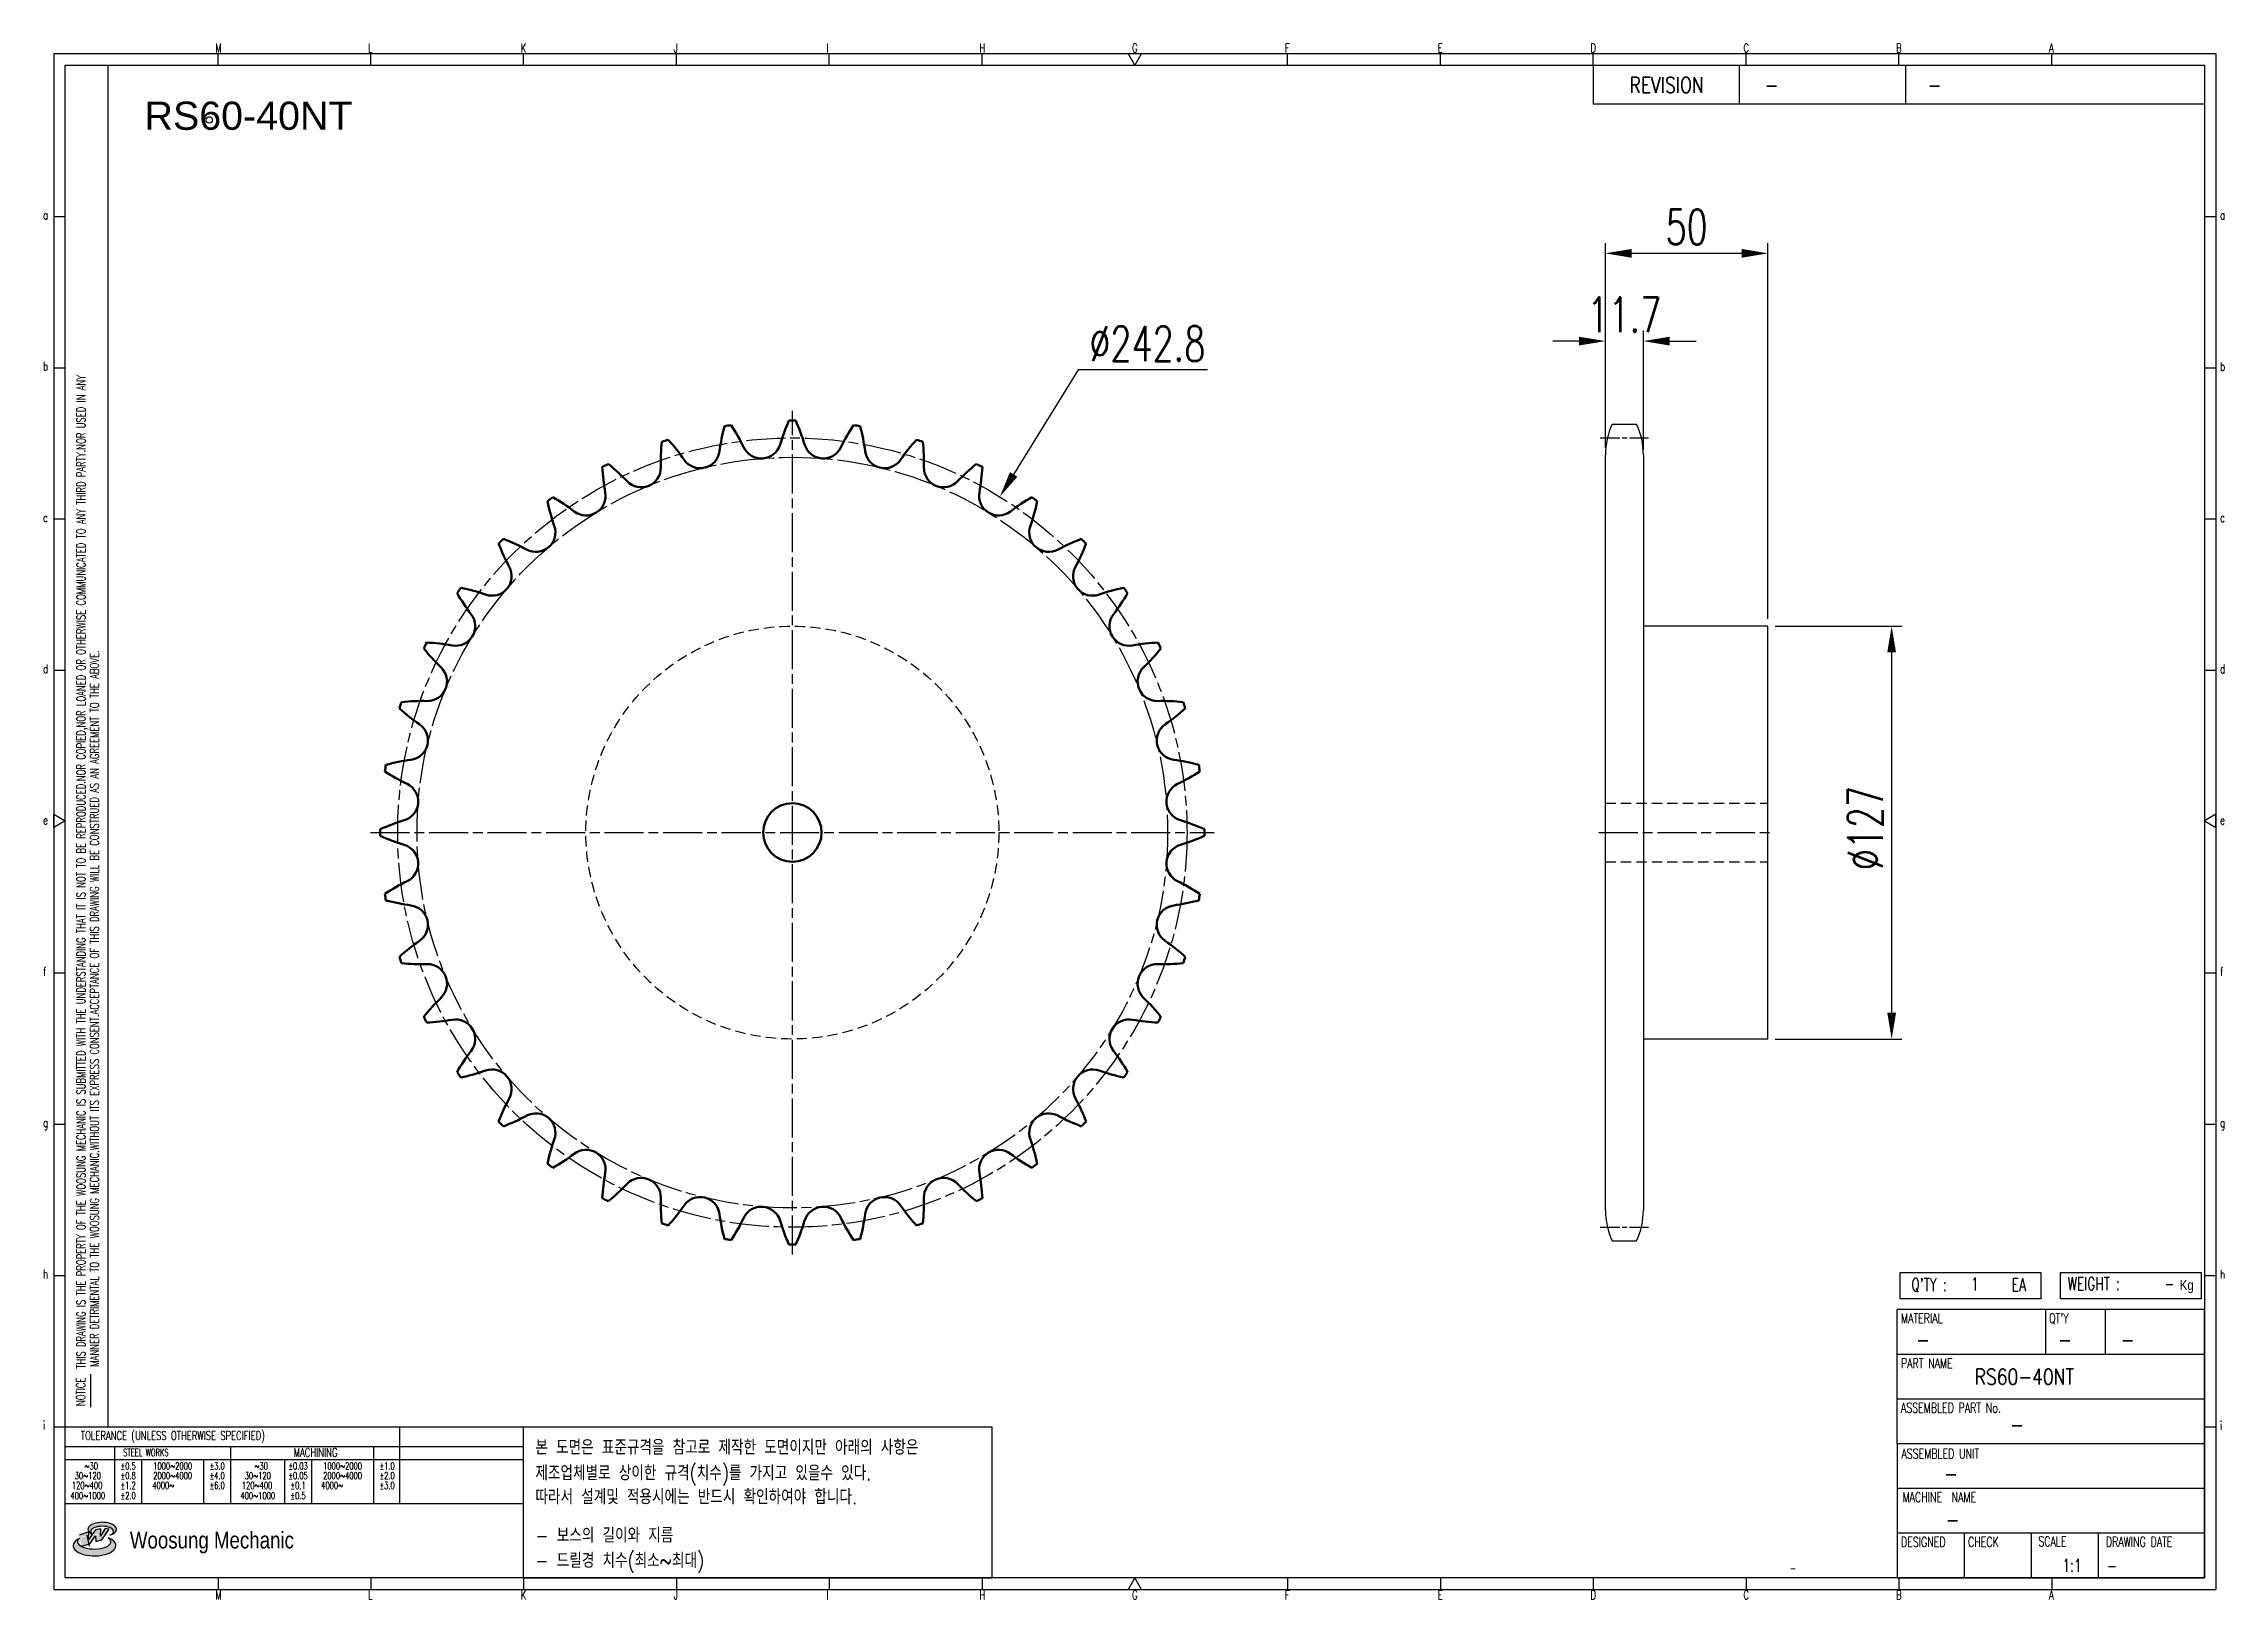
# Model space of a CAD drawing. Header units: millimetres. Extents: x 24104 to 24774, y 29 to 507.
import ezdxf
from ezdxf.enums import TextEntityAlignment as Align

# ---------------------------------------------------------------- set-up
doc = ezdxf.new("R2010")
doc.units = ezdxf.units.MM
for name, pattern in [('AM_ISO08W050', [18, 12, -1.5, 3, -1.5]), ('AM_ISO08W050x2', [9, 6, -0.75, 1.5, -0.75]), ('HIDDEN', [9.525, 6.35, -3.175])]:
    doc.linetypes.add(name, pattern=pattern)
doc.layers.add('AM_0N', color=7, linetype='Continuous', lineweight=50)
doc.layers.add('AM_7N', color=4, linetype='AM_ISO08W050', lineweight=25)
for name, color, linetype in [('HL', 2, 'HIDDEN'), ('S-DIM', 7, 'Continuous'), ('TITLE', 7, 'Continuous'), ('도면레이아웃', 7, 'Continuous')]:
    doc.layers.add(name, color=color, linetype=linetype)
doc.styles.add('HAN', font='ROMANS.shx', dxfattribs={"width": 0.7, "bigfont": 'whgtxt.shx'})
doc.styles.add('HKD_ST2', font='romans.shx', dxfattribs={"width": 0.7, "height": 4, "bigfont": '@extfont2.shx'})
doc.styles.add('HSG', font='SIMPLEX.shx', dxfattribs={"width": 0.7, "bigfont": 'HSG.shx'})
doc.styles.add('ROMANS', font='romans.shx', dxfattribs={"width": 0.7, "bigfont": 'whgtxt.shx'})
doc.styles.add('SLDTEXTSTYLE4', font='arial.ttf', dxfattribs={"width": 0.8})
doc.styles.get("Standard").update_dxf_attribs({"font": 'arial.ttf'})
doc.dimstyles.new('APP23', dxfattribs={"dimscale": 4.5, "dimtxt": 2.4, "dimasz": 1.8, "dimexe": 0.7, "dimexo": 0.5, "dimgap": 0.6, "dimtad": 1, "dimtoh": 1, "dimdec": 1, "dimrnd": 0.01, "dimzin": 9, "dimdsep": 46, "dimtxsty": 'HSG', "dimcen": 0, "dimclrd": 1, "dimclre": 1, "dimclrt": 256, "dimazin": 2, "dimtp": 1, "dimtm": 1, "dimtfac": 0.5, "dimtdec": 1, "dimtix": 1, "dimtofl": 0, "dimtmove": 0, "dimatfit": 3, "dimfxl": 0, "dimtvp": 1, "dimtolj": 2, "dimlwd": -1, "dimlwe": -1, "dimarcsym": 0})

# ---------------------------------------------------------------- blocks, each defined once
blk = doc.blocks.new('SUYWSHJH')
at = {"layer": '도면레이아웃'}
h = blk.add_hatch(color=10, dxfattribs=at)
h.paths.add_polyline_path([(1.544, 35.177), (1.554, 34.966), (1.779, 35.034), (2.054, 35.422), (1.908, 35.446), (1.728, 35.167), (1.741, 35.439), (1.547, 35.405), (1.292, 35.041), (1.295, 35.33), (0.943, 35.208), (1.03, 34.8), (1.336, 34.885)])
edge = h.paths.add_edge_path()
edge.add_ellipse((1.795, 35.421), major_axis=(-0.53, 0), ratio=0.487785, start_angle=122.36065, end_angle=403.39574)
edge.add_line((1.411, 35.244), (1.419, 35.261))
edge.add_ellipse((1.798, 35.344), major_axis=(-0.423, 0), ratio=0.444396, start_angle=131.58977, end_angle=386.19408, ccw=False)
edge = h.paths.add_edge_path()
edge.add_ellipse((1.512, 34.815), major_axis=(-0.793, 0), ratio=0.480113, start_angle=314.67633, end_angle=590.85213)
edge.add_ellipse((1.501, 34.958), major_axis=(-0.62, 0), ratio=0.43311, start_angle=331.7024, end_angle=574.42495, ccw=False)
for p, q in [((0, 90.118), (80.15, 90.118)), ((0, 90.118), (0, 33.191)), ((6.089, 89.693), (6.089, 90.118)), ((11.753, 89.693), (11.753, 90.118)), ((17.418, 89.693), (17.418, 90.118)), ((23.082, 89.693), (23.082, 90.118)), ((28.746, 89.693), (28.746, 90.118)), ((34.411, 89.693), (34.411, 90.118)), ((45.739, 89.693), (45.739, 90.118)), ((51.404, 89.693), (51.404, 90.118)), ((57.068, 89.693), (57.068, 90.118)), ((62.732, 89.693), (62.732, 90.118)), ((68.397, 89.693), (68.397, 90.118)), ((74.061, 89.693), (74.061, 90.118)), ((80.15, 90.118), (80.15, 33.191)), ((0, 84.085), (0.425, 84.085)), ((79.725, 84.085), (80.15, 84.085)), ((0, 78.478), (0.425, 78.478)), ((79.725, 78.478), (80.15, 78.478)), ((0, 72.87), (0.425, 72.87)), ((79.725, 72.87), (80.15, 72.87)), ((0, 67.262), (0.425, 67.262)), ((79.725, 67.262), (80.15, 67.262)), ((0, 56.047), (0.425, 56.047)), ((79.725, 56.047), (80.15, 56.047)), ((0, 50.439), (0.425, 50.439)), ((79.725, 50.439), (80.15, 50.439)), ((0, 44.832), (0.425, 44.832)), ((79.725, 44.832), (80.15, 44.832)), ((1.377, 39.947), (1.377, 41.174)), ((0, 39.224), (0.425, 39.224)), ((79.725, 39.224), (80.15, 39.224)), ((0, 33.191), (80.15, 33.191)), ((6.089, 33.616), (6.089, 33.191)), ((11.753, 33.616), (11.753, 33.191)), ((17.418, 33.616), (17.418, 33.191)), ((23.082, 33.616), (23.082, 33.191)), ((28.746, 33.616), (28.746, 33.191)), ((34.411, 33.616), (34.411, 33.191)), ((45.739, 33.616), (45.739, 33.191)), ((51.404, 33.616), (51.404, 33.191)), ((57.068, 33.616), (57.068, 33.191)), ((62.732, 33.616), (62.732, 33.191)), ((68.397, 33.616), (68.397, 33.191)), ((74.061, 33.616), (74.061, 33.191))]:
    blk.add_line(p, q)
at = {"color": 2}
for p, q in [((2.017, 39.224), (2.017, 89.693)), ((0.425, 39.224), (17.418, 39.224)), ((12.816, 39.224), (12.816, 36.382)), ((17.418, 33.616), (17.418, 39.224)), ((0.425, 38.487), (17.418, 38.487)), ((0.425, 38.012), (17.418, 38.012)), ((2.257, 38.487), (2.257, 36.382)), ((3.257, 38.012), (3.257, 36.382)), ((5.557, 38.012), (5.557, 36.382)), ((6.557, 38.5), (6.557, 36.382)), ((8.557, 38.012), (8.557, 36.382)), ((9.557, 38.026), (9.557, 36.382)), ((11.857, 38.487), (11.857, 36.382)), ((0.425, 36.382), (17.418, 36.382))]:
    blk.add_line(p, q, dxfattribs=at)
at = {"color": 6, "ltscale": 0.5}
for p, q in [((57.068, 89.693), (57.068, 88.246)), ((62.47, 89.693), (62.47, 88.246)), ((68.635, 89.693), (68.635, 88.246)), ((79.725, 88.246), (57.068, 88.246)), ((68.336, 38.59), (68.336, 43.563)), ((79.725, 43.563), (68.336, 43.563)), ((73.827, 43.563), (73.827, 41.905)), ((76.037, 43.563), (76.037, 41.905)), ((79.725, 38.59), (79.725, 43.563)), ((79.725, 41.905), (68.336, 41.905)), ((79.725, 40.248), (68.336, 40.248)), ((68.336, 38.59), (68.336, 33.616)), ((79.725, 38.59), (68.336, 38.59)), ((79.725, 33.616), (79.725, 38.59)), ((79.725, 36.932), (68.336, 36.932)), ((79.725, 35.274), (68.336, 35.274)), ((70.822, 33.616), (70.822, 35.274)), ((73.309, 33.616), (73.309, 35.274)), ((75.796, 33.616), (75.796, 35.274)), ((68.336, 33.616), (79.725, 33.616))]:
    blk.add_line(p, q, dxfattribs=at)
for points in [[(40.075, 89.693), (39.83, 90.118), (40.32, 90.118)], [(0.425, 89.693), (79.725, 89.693), (79.725, 33.616), (0.425, 33.616)], [(0.425, 61.679), (0, 61.433), (0, 61.924)], [(79.725, 61.679), (80.15, 61.433), (80.15, 61.924)], [(40.075, 33.616), (39.83, 33.191), (40.32, 33.191)]]:
    blk.add_lwpolyline(points, close=True)
at = {"layer": 'TITLE', "color": 20}
for p, q in [((68.449, 43.961), (68.449, 44.936)), ((68.449, 44.936), (73.654, 44.936)), ((73.654, 44.936), (73.654, 43.961)), ((74.39, 43.961), (74.39, 44.936)), ((74.39, 44.936), (79.595, 44.936)), ((79.595, 44.936), (79.595, 43.961)), ((73.654, 43.961), (68.449, 43.961)), ((79.595, 43.961), (74.39, 43.961))]:
    blk.add_line(p, q, dxfattribs=at)
at = {"layer": '도면레이아웃'}
for p, q in [((1.295, 35.33), (0.943, 35.208)), ((1.03, 34.8), (1.336, 34.885)), ((1.224, 35.208), (1.311, 34.8)), ((1.224, 35.208), (1.224, 35.208)), ((1.547, 35.405), (1.292, 35.041)), ((1.292, 35.041), (1.295, 35.33)), ((1.336, 34.885), (1.544, 35.177)), ((1.419, 35.261), (1.411, 35.244)), ((1.544, 35.177), (1.554, 34.966)), ((1.741, 35.439), (1.547, 35.405)), ((1.554, 34.966), (1.779, 35.034)), ((1.908, 35.446), (1.728, 35.167)), ((1.728, 35.167), (1.741, 35.439)), ((1.779, 35.034), (2.054, 35.422)), ((2.054, 35.422), (1.908, 35.446))]:
    blk.add_line(p, q, dxfattribs=at)
for centre, major_axis, ratio, start_param, end_param in [((1.795, 35.421), (-0.53, 0), 0.487785, 2.135596, 7.040584), ((1.512, 34.815), (-0.793, 0), 0.480113, 5.492138, 10.312315), ((1.501, 34.958), (-0.62, 0), 0.43311, 5.789299, 10.025607), ((1.798, 35.344), (-0.423, 0), 0.444396, 2.296675, 6.740358)]:
    blk.add_ellipse(centre, major_axis=major_axis, ratio=ratio, start_param=start_param, end_param=end_param, dxfattribs=at)
at = {"color": 4, "style": 'HKD_ST2', "width": 0.7}
for s, p in [('M', (5.988, 90.164)), ('L', (11.652, 90.164)), ('K', (17.316, 90.164)), ('J', (22.981, 90.164)), ('I', (28.645, 90.164)), ('H', (34.309, 90.164)), ('G', (39.974, 90.164)), ('F', (45.638, 90.164)), ('E', (51.302, 90.164)), ('D', (56.967, 90.164)), ('C', (62.631, 90.164)), ('B', (68.295, 90.164)), ('A', (73.96, 90.164)), ('a', (-0.395, 83.976)), ('a', (80.305, 83.97)), ('b', (-0.395, 78.368)), ('b', (80.305, 78.362)), ('c', (-0.395, 72.76)), ('c', (80.305, 72.754)), ('d', (-0.395, 67.153)), ('d', (80.305, 67.147)), ('e', (-0.395, 61.545)), ('e', (80.305, 61.539)), ('f', (-0.395, 55.937)), ('f', (80.305, 55.931)), ('g', (-0.395, 50.33)), ('g', (80.305, 50.324)), ('h', (-0.395, 44.722)), ('h', (80.305, 44.716)), ('i', (-0.395, 39.114)), ('i', (80.305, 39.108)), ('M', (5.988, 32.824)), ('L', (11.652, 32.824)), ('K', (17.316, 32.824)), ('J', (22.981, 32.824)), ('I', (28.645, 32.824)), ('H', (34.309, 32.824)), ('G', (39.974, 32.824)), ('F', (45.638, 32.824)), ('E', (51.302, 32.824)), ('D', (56.967, 32.824)), ('C', (62.631, 32.824)), ('B', (68.295, 32.824)), ('A', (73.96, 32.824))]:
    blk.add_text(s, height=0.326, dxfattribs=at).set_placement(p)
for s, height, style, width, p in [('REVISION', 0.5806, 'HAN', 0.8, (58.415, 88.664)), ('-', 0.581, 'HAN', 0.8, (63.426, 88.664)), ('-', 0.581, 'HAN', 0.8, (69.468, 88.664)), ("Q'TY : ", 0.4746, 'HKD_ST2', 0.7, (68.857, 44.253)), ('1', 0.475, 'HKD_ST2', 0.7, (71.071, 44.275)), ('EA', 0.4746, 'HKD_ST2', 0.7, (72.578, 44.253)), ('WEIGHT : ', 0.4746, 'HKD_ST2', 0.7, (74.65, 44.286)), ('-', 0.581, 'HAN', 0.8, (69.029, 42.157)), ('-', 0.581, 'HAN', 0.8, (74.289, 42.157)), ('-', 0.581, 'HAN', 0.8, (76.623, 42.157)), ('-', 0.581, 'HAN', 0.8, (72.515, 39.013)), ('-', 0.581, 'HAN', 0.8, (70.067, 37.189)), ('-', 0.581, 'HAN', 0.8, (70.126, 35.48)), ('1:1', 0.4746, 'HKD_ST2', 0.7, (74.458, 33.848)), ('-', 0.475, 'HKD_ST2', 0.7, (76.112, 33.837))]:
    blk.add_text(s, height=height, dxfattribs=dict(style=style, width=width)).set_placement(p)
at = {"color": 6, "style": 'HKD_ST2', "width": 0.7}
for s, p in [(' THIS DRAWING IS THE PROPERTY OF THE WOOSUNG MECHANIC IS SUBMITTED WITH THE UNDERSTANDING THAT IT IS NOT TO BE REPRODUCED.NOR COPIED,NOR LOANED OR OTHERWISE COMMUNICATED TO ANY THIRD PARTY.NOR USED IN ANY', (1.173, 41.217)), ('MANNER DETRIMENTAL TO THE WOOSUNG MECHANIC.WITHOUT ITS EXPRESS CONSENT.ACCEPTANCE OF THIS DRAWING WILL BE CONSTRUED AS AN AGREEMENT TO THE ABOVE.', (1.672, 41.447))]:
    blk.add_text(s, height=0.326266, rotation=90, dxfattribs=at).set_placement(p)
at = {"style": 'HKD_ST2', "width": 0.7}
blk.add_text('-', height=0.475, dxfattribs=at).set_placement((78.613, 44.286), align=Align.RIGHT)
at = {"color": 4, "style": 'HKD_ST2', "width": 0.7}
for s, height, p in [('MATERIAL', 0.3651, (68.474, 43.425)), ("QT'Y", 0.3651, (73.965, 43.425)), ('PART NAME', 0.3651, (68.474, 41.756)), ('ASSEMBLED PART No.', 0.36511, (68.474, 40.109)), ('ASSEMBLED UNIT', 0.36511, (68.49, 38.408)), ('MACHINE  NAME', 0.36511, (68.532, 36.794)), ('DESIGNED', 0.3651, (68.474, 35.136)), ('CHECK', 0.3651, (70.961, 35.136)), ('SCALE', 0.3651, (73.566, 35.153)), ('DRAWING DATE', 0.36511, (76.071, 35.141))]:
    blk.add_text(s, height=height, dxfattribs=at).set_placement(p, align=Align.TOP_LEFT)
at = {"style": 'HKD_ST2', "width": 0.7}
blk.add_text('NOTICE', height=0.3263, rotation=90, dxfattribs=at).set_placement((1.163, 39.988))
for s, height, style, width, p in [('TOLERANCE (UNLESS OTHERWISE SPECIFIED)', 0.32627, 'HKD_ST2', 0.7, (4.417, 38.896)), ('-', 0.326, 'ROMANS', 0.65, (64.469, 33.975))]:
    blk.add_text(s, height=height, dxfattribs=dict(style=style, width=width)).set_placement(p, align=Align.MIDDLE_CENTER)
at = {"color": 4, "style": 'HKD_ST2', "width": 0.7}
for s, height, p in [('STEEL WORKS', 0.26101, (3.416, 38.268)), ('MACHINING', 0.3263, (9.707, 38.27)), ('%%P0.5', 0.261, (2.757, 37.762)), ('%%P0.8', 0.261, (2.757, 37.411)), ('%%P3.0', 0.261, (6.057, 37.762)), ('%%P4.0', 0.261, (6.057, 37.411)), ('%%P0.03', 0.261, (9.057, 37.762)), ('%%P0.05', 0.261, (9.057, 37.411)), ('%%P1.0', 0.261, (12.357, 37.762)), ('%%P2.0', 0.261, (12.357, 37.411)), ('%%P1.2', 0.261, (2.757, 37.045)), ('%%P2.0', 0.261, (2.757, 36.67)), ('%%P6.0', 0.261, (6.057, 37.045)), ('%%P0.1', 0.261, (9.057, 37.045)), ('%%P0.5', 0.261, (9.057, 36.67)), ('%%P3.0', 0.261, (12.357, 37.045))]:
    blk.add_text(s, height=height, dxfattribs=at).set_placement(p, align=Align.MIDDLE)
for s, height, p in [('30%%126120', 0.261, (1.263, 37.411)), ('%%12630', 0.261, (1.389, 37.762)), ('2000%%1264000', 0.26101, (4.407, 37.411)), ('1000%%1262000', 0.26101, (4.407, 37.762)), ('30%%126120', 0.261, (7.563, 37.411)), ('%%12630', 0.261, (7.689, 37.762)), ('2000%%1264000', 0.26101, (10.707, 37.411)), ('1000%%1262000', 0.26101, (10.707, 37.762)), ('400%%1261000', 0.26101, (1.263, 36.67)), ('120%%126400', 0.26101, (1.237, 37.045)), ('4000%%126', 0.261, (4.061, 37.045)), ('400%%1261000', 0.26101, (7.563, 36.67)), ('120%%126400', 0.26101, (7.537, 37.045)), ('4000%%126', 0.261, (10.321, 37.045))]:
    blk.add_text(s, height=height, dxfattribs=at).set_placement(p, align=Align.MIDDLE_CENTER)
at = {"color": 1, "style": 'SLDTEXTSTYLE4', "width": 0.8}
blk.add_text('Woosung Mechanic', height=0.61957, dxfattribs=at).set_placement((2.822, 34.711))
at = {"layer": 'TITLE', "width": 0.8}
blk.add_text('Kg', height=0.3789, dxfattribs=at).set_placement((78.807, 44.286))
blk = doc.blocks.new('*D2')
at = {"layer": 'Defpoints', "color": 0, "transparency": 16777216}
for p in [(24397.71, 367.73), (24270.07, 161.19)]:
    blk.add_point(p, dxfattribs=at)
at = {"layer": 'S-DIM', "color": 1, "transparency": 16777216}
for p, q in [((24421.84, 406.77), (24401.97, 374.62)), ((24461.62, 406.77), (24421.84, 406.77))]:
    blk.add_line(p, q, dxfattribs=at)
blk.add_solid([(24400.82, 375.33), (24403.12, 373.91), (24397.71, 367.73)], dxfattribs=at)
at = {"layer": 'S-DIM', "transparency": 16777216, "insert": (24443.08, 414.87), "char_height": 10.8, "attachment_point": 5, "style": 'HSG'}
blk.add_mtext('\\A2;∅242.8', dxfattribs=at)
blk = doc.blocks.new('*D3')
at = {"layer": 'Defpoints', "color": 0, "transparency": 16777216}
for p in [(24595.68, 415.63), (24583.98, 380.56), (24595.68, 379.9)]:
    blk.add_point(p, dxfattribs=at)
at = {"layer": 'S-DIM', "color": 1, "transparency": 16777216}
for p, q in [((24583.98, 382.81), (24583.98, 418.78)), ((24595.68, 382.15), (24595.68, 418.78)), ((24575.88, 415.63), (24567.78, 415.63)), ((24603.78, 415.63), (24611.88, 415.63))]:
    blk.add_line(p, q, dxfattribs=at)
for points in [[(24575.88, 416.98), (24575.88, 414.28), (24583.98, 415.63)], [(24603.78, 416.98), (24603.78, 414.28), (24595.68, 415.63)]]:
    blk.add_solid(points, dxfattribs=at)
at = {"layer": 'S-DIM', "transparency": 16777216, "insert": (24589.83, 423.73), "char_height": 10.8, "attachment_point": 5, "style": 'HSG'}
blk.add_mtext('\\A2;11.7', dxfattribs=at)
blk = doc.blocks.new('*D4')
at = {"layer": 'Defpoints', "color": 0, "transparency": 16777216}
for p in [(24633.98, 442.63), (24583.98, 380.56), (24633.98, 327.96)]:
    blk.add_point(p, dxfattribs=at)
at = {"layer": 'S-DIM', "color": 1, "transparency": 16777216}
for p, q in [((24583.98, 382.81), (24583.98, 445.78)), ((24633.98, 330.21), (24633.98, 445.78)), ((24592.08, 442.63), (24625.88, 442.63))]:
    blk.add_line(p, q, dxfattribs=at)
for points in [[(24592.08, 443.98), (24592.08, 441.28), (24583.98, 442.63)], [(24625.88, 443.98), (24625.88, 441.28), (24633.98, 442.63)]]:
    blk.add_solid(points, dxfattribs=at)
at = {"layer": 'S-DIM', "transparency": 16777216, "insert": (24608.98, 450.73), "char_height": 10.8, "attachment_point": 5, "style": 'HSG'}
blk.add_mtext('\\A2;50', dxfattribs=at)
blk = doc.blocks.new('*D5')
at = {"layer": 'Defpoints', "color": 0, "transparency": 16777216}
for p in [(24633.98, 327.96), (24633.98, 200.96), (24672.04, 200.96)]:
    blk.add_point(p, dxfattribs=at)
at = {"layer": 'S-DIM', "color": 1, "transparency": 16777216}
for p, q in [((24636.23, 327.96), (24675.19, 327.96)), ((24672.04, 319.86), (24672.04, 209.06)), ((24636.23, 200.96), (24675.19, 200.96))]:
    blk.add_line(p, q, dxfattribs=at)
for points in [[(24670.69, 319.86), (24673.39, 319.86), (24672.04, 327.96)], [(24670.69, 209.06), (24673.39, 209.06), (24672.04, 200.96)]]:
    blk.add_solid(points, dxfattribs=at)
at = {"layer": 'S-DIM', "transparency": 16777216, "insert": (24663.94, 265.87), "char_height": 10.8, "attachment_point": 5, "rotation": 90, "style": 'HSG'}
blk.add_mtext('\\A2;%%c127', dxfattribs=at)

msp = doc.modelspace()

# ---------------------------------------------------------------- linework, layer by layer
for p, q in [((24586.06, 390.06), (24593.6, 390.06)), ((24583.98, 148.35), (24583.98, 380.56)), ((24595.68, 380.56), (24595.68, 148.35)), ((24633.98, 327.96), (24595.68, 327.96)), ((24633.98, 200.96), (24633.98, 327.96)), ((24633.98, 200.96), (24595.68, 200.96)), ((24586.06, 138.85), (24593.6, 138.85))]:
    msp.add_line(p, q)
at = {"color": 4}
msp.add_lwpolyline([(24251.23, 81.71), (24395.29, 81.71), (24395.29, 35.18), (24251.23, 35.18)], close=True, dxfattribs=at)
msp.add_circle((24154.54, 483.65), 1)
for centre, start, end in [((24606.68, 380.56), 155.25994, 180), ((24572.98, 380.56), 0, 24.74006), ((24606.68, 148.35), 180, 204.74006), ((24572.98, 148.35), 335.25994, 0)]:
    msp.add_arc(centre, 22.7, start, end)
at = {"layer": 'AM_0N'}
msp.add_circle((24333.89, 264.46), 9, dxfattribs=at)
for centre, radius, start, end in [((24370.99, 373.8), 60.03, 164.86276, 172.375), ((24333.89, 264.46), 126.74, 98.53546, 99.46454), ((24264.81, 356.98), 60.03, 25.625, 33.13724), ((24387.64, 366.65), 60.03, 155.86276, 163.375), ((24333.89, 264.46), 126.74, 89.53546, 90.46454), ((24280.14, 366.65), 60.03, 16.625, 24.13724), ((24402.96, 356.98), 60.03, 146.86276, 154.375), ((24333.89, 264.46), 126.74, 80.53546, 81.46454), ((24296.79, 373.8), 60.03, 7.625, 15.13724), ((24353.43, 378.26), 60.03, 173.86276, 181.375), ((24333.89, 264.46), 126.74, 107.53546, 108.46454), ((24251.19, 345.04), 60.03, 34.625, 42.13724), ((24324.36, 385.54), 6.01, 205.625, 343.375), ((24343.42, 385.54), 6.01, 196.625, 334.375), ((24416.59, 345.04), 60.03, 137.86276, 145.375), ((24333.89, 264.46), 126.74, 71.53546, 72.46454), ((24314.35, 378.26), 60.03, 358.625, 6.13724), ((24333.89, 264.46), 126.74, 116.53546, 117.46454), ((24335.39, 379.91), 60.03, 182.86276, 190.375), ((24239.6, 331.11), 60.03, 43.625, 51.13724), ((24287.41, 376.67), 6.01, 223.625, 1.375), ((24305.54, 382.56), 6.01, 214.625, 352.375), ((24362.24, 382.56), 6.01, 187.625, 325.375), ((24380.37, 376.67), 6.01, 178.625, 316.375), ((24428.18, 331.11), 60.03, 128.86276, 136.375), ((24333.89, 264.46), 126.74, 62.53546, 63.46454), ((24332.39, 379.91), 60.03, 349.625, 357.13724), ((24270.43, 368.02), 6.01, 232.625, 10.375), ((24397.35, 368.02), 6.01, 169.625, 307.375), ((24333.89, 264.46), 126.74, 125.53546, 126.46454), ((24317.31, 378.72), 60.03, 191.86276, 199.375), ((24230.34, 315.54), 60.03, 52.625, 60.13724), ((24437.44, 315.54), 60.03, 119.86276, 127.375), ((24350.47, 378.72), 60.03, 340.625, 348.13724), ((24333.89, 264.46), 126.74, 53.53546, 54.46454), ((24255.01, 356.82), 6.01, 241.625, 19.375), ((24412.77, 356.82), 6.01, 160.625, 298.375), ((24333.89, 264.46), 126.74, 134.53546, 135.46454), ((24299.64, 374.72), 60.03, 200.86276, 208.375), ((24223.62, 298.71), 60.03, 61.625, 69.13724), ((24444.16, 298.71), 60.03, 110.86276, 118.375), ((24368.14, 374.72), 60.03, 331.625, 339.13724), ((24333.89, 264.46), 126.74, 44.53546, 45.46454), ((24241.53, 343.34), 6.01, 250.625, 28.375), ((24426.25, 343.34), 6.01, 151.625, 289.375), ((24333.89, 264.46), 126.74, 143.53546, 144.46454), ((24282.81, 368.01), 60.03, 209.86276, 217.375), ((24219.62, 281.04), 60.03, 70.625, 78.13724), ((24448.16, 281.04), 60.03, 101.86276, 109.375), ((24384.97, 368.01), 60.03, 322.625, 330.13724), ((24333.89, 264.46), 126.74, 35.53546, 36.46454), ((24230.33, 327.92), 6.01, 259.625, 37.375), ((24437.45, 327.92), 6.01, 142.625, 280.375), ((24333.89, 264.46), 126.74, 152.53546, 153.46454), ((24218.43, 262.96), 60.03, 79.625, 87.13724), ((24449.35, 262.96), 60.03, 92.86276, 100.375), ((24333.89, 264.46), 126.74, 26.53546, 27.46454), ((24267.24, 358.74), 60.03, 218.86276, 226.375), ((24221.67, 310.94), 6.01, 268.625, 46.375), ((24446.1, 310.94), 6.01, 133.625, 271.375), ((24400.54, 358.74), 60.03, 313.625, 321.13724), ((24333.89, 264.46), 126.74, 161.53546, 162.46454), ((24253.31, 347.16), 60.03, 227.86276, 235.375), ((24220.09, 244.92), 60.03, 88.625, 96.13724), ((24447.69, 244.92), 60.03, 83.86276, 91.375), ((24414.47, 347.16), 60.03, 304.625, 312.13724), ((24333.89, 264.46), 126.74, 17.53546, 18.46454), ((24215.79, 292.81), 6.01, 277.625, 55.375), ((24451.99, 292.81), 6.01, 124.625, 262.375), ((24333.89, 264.46), 126.74, 170.53546, 171.46454), ((24241.37, 333.53), 60.03, 236.86276, 244.375), ((24224.55, 227.35), 60.03, 97.625, 105.13724), ((24443.23, 227.35), 60.03, 74.86276, 82.375), ((24426.41, 333.53), 60.03, 295.625, 303.13724), ((24333.89, 264.46), 126.74, 8.53546, 9.46454), ((24212.8, 273.99), 6.01, 286.625, 64.375), ((24454.98, 273.99), 6.01, 115.625, 253.375), ((24231.7, 210.71), 60.03, 106.625, 114.13724), ((24333.89, 264.46), 126.74, 179.53546, 180.46454), ((24231.7, 318.21), 60.03, 245.86276, 253.375), ((24436.08, 210.71), 60.03, 65.86276, 73.375), ((24436.08, 318.21), 60.03, 286.625, 294.13724), ((24333.89, 264.46), 126.74, 359.53546, 0.46454), ((24212.8, 254.93), 6.01, 295.625, 73.375), ((24454.98, 254.93), 6.01, 106.625, 244.375), ((24241.37, 195.38), 60.03, 115.625, 123.13724), ((24426.41, 195.38), 60.03, 56.86276, 64.375), ((24333.89, 264.46), 126.74, 188.53546, 189.46454), ((24224.55, 301.56), 60.03, 254.86276, 262.375), ((24215.79, 236.1), 6.01, 304.625, 82.375), ((24451.99, 236.1), 6.01, 97.625, 235.375), ((24443.23, 301.56), 60.03, 277.625, 285.13724), ((24333.89, 264.46), 126.74, 350.53546, 351.46454), ((24253.31, 181.76), 60.03, 124.625, 132.13724), ((24414.47, 181.76), 60.03, 47.86276, 55.375), ((24333.89, 264.46), 126.74, 197.53546, 198.46454), ((24220.09, 284), 60.03, 263.86276, 271.375), ((24221.67, 217.98), 6.01, 313.625, 91.375), ((24446.1, 217.98), 6.01, 88.625, 226.375), ((24447.69, 284), 60.03, 268.625, 276.13724), ((24333.89, 264.46), 126.74, 341.53546, 342.46454), ((24267.24, 170.17), 60.03, 133.625, 141.13724), ((24400.54, 170.17), 60.03, 38.86276, 46.375), ((24333.89, 264.46), 126.74, 206.53546, 207.46454), ((24218.43, 265.95), 60.03, 272.86276, 280.375), ((24230.33, 200.99), 6.01, 322.625, 100.375), ((24437.45, 200.99), 6.01, 79.625, 217.375), ((24449.35, 265.95), 60.03, 259.625, 267.13724), ((24333.89, 264.46), 126.74, 332.53546, 333.46454), ((24282.81, 160.9), 60.03, 142.625, 150.13724), ((24384.97, 160.9), 60.03, 29.86276, 37.375), ((24333.89, 264.46), 126.74, 215.53546, 216.46454), ((24219.62, 247.88), 60.03, 281.86276, 289.375), ((24241.53, 185.57), 6.01, 331.625, 109.375), ((24426.25, 185.57), 6.01, 70.625, 208.375), ((24448.16, 247.88), 60.03, 250.625, 258.13724), ((24333.89, 264.46), 126.74, 323.53546, 324.46454), ((24299.64, 154.19), 60.03, 151.625, 159.13724), ((24368.14, 154.19), 60.03, 20.86276, 28.375), ((24333.89, 264.46), 126.74, 224.53546, 225.46454), ((24223.62, 230.2), 60.03, 290.86276, 298.375), ((24255.01, 172.1), 6.01, 340.625, 118.375), ((24412.77, 172.1), 6.01, 61.625, 199.375), ((24444.16, 230.2), 60.03, 241.625, 249.13724), ((24333.89, 264.46), 126.74, 314.53546, 315.46454), ((24317.31, 150.19), 60.03, 160.625, 168.13724), ((24350.47, 150.19), 60.03, 11.86276, 19.375), ((24333.89, 264.46), 126.74, 233.53546, 234.46454), ((24230.34, 213.38), 60.03, 299.86276, 307.375), ((24270.43, 160.89), 6.01, 349.625, 127.375), ((24397.35, 160.89), 6.01, 52.625, 190.375), ((24437.44, 213.38), 60.03, 232.625, 240.13724), ((24333.89, 264.46), 126.74, 305.53546, 306.46454), ((24335.39, 149), 60.03, 169.625, 177.13724), ((24239.6, 197.81), 60.03, 308.86276, 316.375), ((24287.41, 152.24), 6.01, 358.625, 136.375), ((24380.37, 152.24), 6.01, 43.625, 181.375), ((24428.18, 197.81), 60.03, 223.625, 231.13724), ((24332.39, 149), 60.03, 2.86276, 10.375), ((24333.89, 264.46), 126.74, 242.53546, 243.46454), ((24353.43, 150.66), 60.03, 178.625, 186.13724), ((24251.19, 183.88), 60.03, 317.86276, 325.375), ((24305.54, 146.35), 6.01, 7.625, 145.375), ((24324.36, 143.37), 6.01, 16.625, 154.375), ((24343.42, 143.37), 6.01, 25.625, 163.375), ((24362.24, 146.35), 6.01, 34.625, 172.375), ((24416.59, 183.88), 60.03, 214.625, 222.13724), ((24314.35, 150.66), 60.03, 353.86276, 1.375), ((24333.89, 264.46), 126.74, 296.53546, 297.46454), ((24333.89, 264.46), 126.74, 251.53546, 252.46454), ((24370.99, 155.11), 60.03, 187.625, 195.13724), ((24264.81, 171.93), 60.03, 326.86276, 334.375), ((24387.64, 162.27), 60.03, 196.625, 204.13724), ((24280.14, 162.27), 60.03, 335.86276, 343.375), ((24402.96, 171.93), 60.03, 205.625, 213.13724), ((24296.79, 155.11), 60.03, 344.86276, 352.375), ((24333.89, 264.46), 126.74, 287.53546, 288.46454), ((24333.89, 264.46), 126.74, 260.53546, 261.46454), ((24333.89, 264.46), 126.74, 269.53546, 270.46454), ((24333.89, 264.46), 126.74, 278.53546, 279.46454)]:
    msp.add_arc(centre, radius, start, end, dxfattribs=at)
at = {"layer": 'AM_7N', "linetype": 'AM_ISO08W050x2', "ltscale": 2}
for p, q in [((24333.89, 134.71), (24333.89, 394.2)), ((24204.15, 264.46), (24463.63, 264.46)), ((24581.98, 264.46), (24635.98, 264.46))]:
    msp.add_line(p, q, dxfattribs=at)
at = {"layer": 'AM_7N', "linetype": 'AM_ISO08W050x2'}
for p, q in [((24582.42, 385.86), (24597.24, 385.86)), ((24582.42, 143.06), (24597.24, 143.06))]:
    msp.add_line(p, q, dxfattribs=at)
at = {"layer": 'AM_7N', "linetype": 'AM_ISO08W050x2', "ltscale": 2}
for radius in [121.4, 115.45]:
    msp.add_circle((24333.89, 264.46), radius, dxfattribs=at)
at = {"layer": 'HL', "ltscale": 0.5}
for p, q in [((24583.98, 273.46), (24633.98, 273.46)), ((24583.98, 255.46), (24633.98, 255.46))]:
    msp.add_line(p, q, dxfattribs=at)
msp.add_circle((24333.89, 264.46), 63.5, dxfattribs=at)

# ---------------------------------------------------------------- block references
at = {"xscale": 8.298209162604566, "yscale": 8.298209162604566, "zscale": 8.298209162604566}
msp.add_blockref('SUYWSHJH', (24106.7, -243.77), dxfattribs=at)

# ---------------------------------------------------------------- texts
at = {"color": 2}
msp.add_text('RS60-40NT', height=8.67, dxfattribs=at).set_placement((24134.64, 480.62))
at = {"style": 'HAN', "width": 0.8}
msp.add_text('RS60-40NT', height=4.818, dxfattribs=at).set_placement((24697.59, 94.67))
at = {"color": 4, "style": 'HAN', "width": 0.8}
for s, p in [('본 도면은 표준규격을 참고로 제작한 도면이지만 아래의 사항은', (24254.85, 73.1)), ('제조업체별로 상이한 규격(치수)를 가지고 있을수 있다.', (24254.85, 65.2)), ('따라서 설계및 적용시에는 반드시 확인하여야 합니다.', (24254.85, 57.86)), ('- 보스의 길이와 지름', (24254.85, 46.04)), ('- 드릴경 치수(최소~최대)', (24254.85, 38.28))]:
    msp.add_text(s, height=4.5587, dxfattribs=at).set_placement(p)

# ---------------------------------------------------------------- dimensions: what is measured, and where the dimension line sits
at = {"layer": 'S-DIM'}
dim = msp.add_linear_dim(base=(24633.98, 442.63), p1=(24583.98, 380.56), p2=(24633.98, 327.96), dimstyle='APP23', dxfattribs=at)
dim.commit()
dim.dimension.update_dxf_attribs({"geometry": '*D4', "text_midpoint": (24608.98, 450.73)})
dim = msp.add_linear_dim(base=(24595.68, 415.63), p1=(24583.98, 380.56), p2=(24595.68, 379.9), dimstyle='APP23', dxfattribs=at)
dim.commit()
dim.dimension.update_dxf_attribs({"geometry": '*D3', "text_midpoint": (24589.83, 415.63), "dimtype": 128})
dim = msp.add_diameter_dim_2p(p1=(24270.07, 161.19), p2=(24397.71, 367.73), dimstyle='APP23', dxfattribs=at)
dim.commit()
dim.dimension.update_dxf_attribs({"geometry": '*D2', "text_midpoint": (24443.08, 406.77), "dimtype": 131})
dim = msp.add_linear_dim(base=(24672.04, 200.96), p1=(24633.98, 327.96), p2=(24633.98, 200.96), angle=90, text='%%c<>', dimstyle='APP23', dxfattribs=at)
dim.commit()
dim.dimension.update_dxf_attribs({"geometry": '*D5', "text_midpoint": (24672.04, 265.87), "dimtype": 128})

doc.saveas('drawing.dxf')
